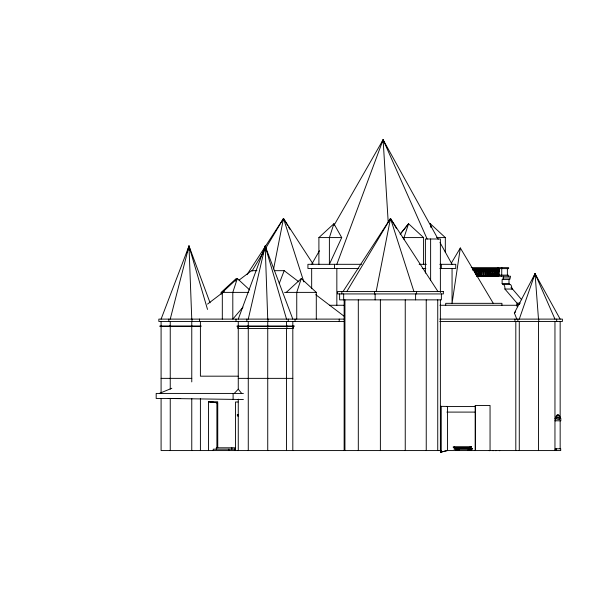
<?xml version="1.0" encoding="UTF-8"?>
<svg xmlns="http://www.w3.org/2000/svg" width="592" height="592" viewBox="0 0 592 592"><rect width="100%" height="100%" fill="white"/><g stroke="black" fill="none" stroke-linecap="round" stroke-linejoin="round"><path stroke-width="0.89" d="M440.574 406.349L447.515 406.43L447.5 450.571L440.574 452.229L440.574 406.349L441.203 406.349L441.203 452.229M517.001 306.079L517.008 303.148L504.909 289.044A3.9 1.843 -90 0 0 502.919 284.463L502.12 283.516L502.12 279.505L509.793 279.505L510.533 276.235L477.115 276.235M188.922 247.87L188.989 246.05L210.064 302.778M474.947 272.942L475.05 271.121A0.844 0.4 -90 0 0 474.836 270.522L474.873 269.456A0.844 0.4 -90 0 0 475.05 268.62M475.753 274.769L475.946 271.121A0.844 0.4 -90 0 0 475.731 270.522L474.473 270.522A0.844 0.4 -90 0 0 474.259 271.121M478.314 276.235L477.041 275.68L477.285 271.121A0.844 0.4 -90 0 0 477.071 270.522L477.108 269.456A0.844 0.4 -90 0 0 477.285 268.62M478.314 275.924L478.188 271.121A0.844 0.4 -90 0 0 477.973 270.522L477.026 270.485M480.637 276.235L479.357 275.68L479.609 271.121A0.844 0.4 -90 0 0 479.394 270.522L479.431 269.456A0.844 0.4 -90 0 0 479.609 268.62M480.637 275.924L480.512 271.121A0.844 0.4 -90 0 0 480.297 270.522L479.35 270.485M482.798 276.235L481.525 275.68L481.77 271.121A0.844 0.4 -90 0 0 481.555 270.522L481.592 269.456A0.844 0.4 -90 0 0 481.77 268.62M482.798 275.924L482.672 271.121A0.844 0.4 -90 0 0 482.458 270.522L481.511 270.485M485.174 276.235L483.901 275.68L484.145 271.121A0.844 0.4 -90 0 0 483.93 270.522L483.967 269.456A0.844 0.4 -90 0 0 484.145 268.62M485.174 275.924L485.048 271.121A0.844 0.4 -90 0 0 484.833 270.522L483.886 270.485M486.365 268.62A0.844 0.4 -90 0 1 486.195 269.456L486.15 270.522A0.844 0.4 -90 0 1 486.365 271.121L486.121 275.68L487.394 276.235M487.394 275.924L487.268 271.121A0.844 0.4 -90 0 0 487.053 270.522L485.795 270.522A0.844 0.4 -90 0 0 485.581 271.121L485.854 275.68L485.455 276.235M489.606 276.235L488.333 275.68L488.578 271.121A0.844 0.4 -90 0 0 488.363 270.522L488.4 269.456A0.844 0.4 -90 0 0 488.578 268.62M489.606 275.924L489.48 271.121A0.844 0.4 -90 0 0 489.266 270.522L488.319 270.485M491.937 276.235L490.664 275.68L490.909 271.121A0.844 0.4 -90 0 0 490.694 270.522L490.738 269.456A0.844 0.4 -90 0 0 490.909 268.62M491.937 275.924L491.811 271.121A0.844 0.4 -90 0 0 491.597 270.522L490.65 270.485M494.202 276.235L492.929 275.68L493.173 271.121A0.844 0.4 -90 0 0 492.958 270.522L492.995 269.456A0.844 0.4 -90 0 0 493.173 268.62M494.202 275.924L494.076 271.121A0.844 0.4 -90 0 0 493.861 270.522L492.914 270.485M496.481 276.235L495.201 275.68L495.452 271.121A0.844 0.4 -90 0 0 495.238 270.522L495.275 269.456A0.844 0.4 -90 0 0 495.452 268.62M496.481 275.924L496.355 271.121A0.844 0.4 -90 0 0 496.14 270.522L495.193 270.485M497.546 275.68L498.819 275.924L497.546 275.68L497.791 271.121A0.844 0.4 -90 0 0 497.576 270.522L497.613 269.456A0.844 0.4 -90 0 0 497.791 268.62M498.442 275.68L498.693 271.121A0.844 0.4 -90 0 0 498.479 270.522L497.532 270.485M493.291 303.333L460.332 247.981L452.059 303.333L452.059 268.465M273.578 269.027L283.494 218.507L312.998 263.884M376.157 291.575L390.498 218.507L437.999 291.575M248.27 319.11L265.179 246.05L292.811 319.11M170.244 319.11L188.989 246.05L207.518 309.431M263.026 254.064L265.179 246.05L286.521 319.11M187.242 252.207L188.989 246.05L190.062 250.505M282.932 220.268L283.494 218.507L287.727 225.582M389.936 220.268L390.498 218.507L396.61 228.727M249.706 289.976L237.318 278.543L232.804 292.381L232.804 319.11L242.979 307.152M333.903 223.746L329.389 237.584L329.389 264.313L341.717 237.584L333.903 223.746L318.903 237.584L318.903 264.313M235.357 281.141L236.208 278.543L221.201 292.381L221.201 294.224M316.298 319.11L316.298 292.381L301.291 278.543L296.747 292.381L296.747 319.11M519.28 319.11L535.05 273.726L560.158 319.11M238.265 319.11L265.179 246.05L266.259 250.483M336.841 264.313L383.105 139.771L438.176 239.242M161.091 319.11L188.989 246.05L191.764 319.11M279.254 283.427L284.19 270.677L298.864 281.836M533.288 277.929L535.05 273.726L554.956 319.11M502.919 279.505L503.659 276.235M381.625 143.16L383.105 139.771L427.165 239.072M516.786 319.11L514.367 312.961L535.05 273.726L535.656 275.472M311.666 264.313L319.451 250.742M334.103 225.197L383.105 139.771L383.72 141.51M451.393 263.011L460.332 247.981M251.992 271.151L263.277 252.296M265.63 248.366L283.494 218.507L303.837 281.888M346.771 291.575L390.498 218.507L413.941 291.575M246.997 274.651L283.494 218.507M342.997 291.575L390.498 218.507M234.247 393.428L238.265 389.188L238.265 321.441M472.386 269.538L473.371 269.456A0.844 0.4 -90 0 0 473.548 268.62M474.259 268.62A0.844 0.4 -90 0 0 474.436 269.456L475.768 269.456A0.844 0.4 -90 0 0 475.946 268.62M477.026 269.538L478.01 269.456A0.844 0.4 -90 0 0 478.188 268.62M479.35 269.538L480.334 269.456A0.844 0.4 -90 0 0 480.512 268.62M481.511 269.538L482.495 269.456A0.844 0.4 -90 0 0 482.672 268.62M483.886 269.538L484.87 269.456A0.844 0.4 -90 0 0 485.048 268.62M485.581 268.62A0.844 0.4 -90 0 0 485.758 269.456L487.09 269.456A0.844 0.4 -90 0 0 487.268 268.62M488.319 269.538L489.303 269.456A0.844 0.4 -90 0 0 489.48 268.62M490.65 269.538L491.634 269.456A0.844 0.4 -90 0 0 491.811 268.62M492.914 269.538L493.898 269.456A0.844 0.4 -90 0 0 494.076 268.62M495.193 269.538L496.177 269.456A0.844 0.4 -90 0 0 496.355 268.62M497.532 269.538L498.516 269.456A0.844 0.4 -90 0 0 498.693 268.62M237.318 278.543L222.318 292.381L222.318 319.11M286.284 292.381L301.291 278.543M514.367 312.961L515.639 311.917M207.548 304.081L224.39 291.279M239.042 280.142L251.489 270.677L256.943 270.677M493.506 270.522L493.469 269.456M495.785 270.522L495.83 269.538M477.278 275.924L477.566 273.859M478.699 276.235L479.098 275.68L478.824 271.121A0.844 0.4 -90 0 1 479.039 270.522L479.002 269.456A0.844 0.4 -90 0 1 478.824 268.62M480.859 276.235L481.259 275.68L480.985 271.121A0.844 0.4 -90 0 1 481.2 270.522L481.163 269.456A0.844 0.4 -90 0 1 480.985 268.62M483.235 276.235L483.634 275.68L483.361 271.121A0.844 0.4 -90 0 1 483.575 270.522L483.538 269.456A0.844 0.4 -90 0 1 483.361 268.62M488.57 275.924L488.97 275.68M489.998 276.235L490.405 275.68L490.124 271.121A0.844 0.4 -90 0 1 490.339 270.522L490.302 269.456A0.844 0.4 -90 0 1 490.124 268.62M492.263 276.235L492.662 275.68L492.389 271.121A0.844 0.4 -90 0 1 492.603 270.522L492.566 269.456A0.844 0.4 -90 0 1 492.389 268.62M494.542 276.235L494.942 275.68L494.668 271.121A0.844 0.4 -90 0 1 494.882 270.522L494.845 269.456A0.844 0.4 -90 0 1 494.668 268.62M496.88 276.235L497.28 275.68L497.006 271.121A0.844 0.4 -90 0 1 497.221 270.522L497.184 269.456A0.844 0.4 -90 0 1 497.006 268.62M159.374 393.428L171.813 388.271M440.574 452.229L446.871 450.571M318.903 237.584L341.717 237.584M402.375 237.584L423.576 237.584L423.576 264.313M436.615 237.584L445.325 237.584L445.325 252.333M361.542 264.313L307.921 264.313L307.921 268.465L358.796 268.465M419.136 264.313L426.351 264.313M439.856 264.313L455.751 264.313L455.751 268.465L439.856 268.465M471.225 267.636L508.639 267.636L508.639 268.62L472.364 268.62M422.207 268.465L425.848 268.465M474.436 269.456L475.339 269.456M485.758 269.456L486.661 269.456M474.473 270.522L475.376 270.522M485.795 270.522L486.698 270.522M274.2 270.677L284.19 270.677M475.05 271.121L475.946 271.121M477.285 271.121L478.188 271.121M479.609 271.121L480.512 271.121M480.985 271.121L482.672 271.121M483.361 271.121L485.048 271.121M486.365 271.121L487.268 271.121M488.578 271.121L489.48 271.121M490.909 271.121L491.811 271.121M492.389 271.121L494.076 271.121M494.668 271.121L496.355 271.121M497.006 271.121L498.693 271.121M477.041 275.68L477.944 275.68M479.357 275.68L480.26 275.68M481.525 275.68L482.428 275.68M483.901 275.68L484.796 275.68M485.854 275.68L487.024 275.68M488.333 275.68L489.229 275.68M490.664 275.68L491.567 275.68M492.929 275.68L493.824 275.68M495.201 275.68L496.103 275.68M478.699 275.924L479.594 275.924M480.859 275.924L481.762 275.924M483.235 275.924L484.13 275.924M485.455 275.924L486.358 275.924M489.998 275.924L491.301 275.68L491.19 273.859M492.263 275.924L493.166 275.924M494.542 275.924L495.437 275.924M496.88 275.924L497.783 275.924M502.919 277.981L509.793 277.981M502.12 283.516L508.994 283.516L509.793 284.463A3.9 1.843 -90 0 1 511.784 289.044M502.919 284.463L509.793 284.463M504.909 289.044L512.517 289.044M221.201 292.381L248.766 292.381M284.552 292.381L316.298 292.381M517.008 303.148L520.39 303.148M517.008 304.355L519.584 304.355M329.448 305.272L344.366 305.272M439.937 305.272L516.513 305.272L517.689 306.686M344.144 319.11L158.841 319.11L158.841 321.441L344.144 321.441M439.797 319.11L562.4 319.11L562.4 321.463L439.73 321.463M238.102 376.179L200.407 376.179L200.407 326.54M161.091 378.362L191.764 378.362M238.265 378.362L292.811 378.362M243.393 393.428L156.184 393.428L156.184 398.475L180.686 398.475M243.393 399.526L168.283 398.475M208.517 450.571L208.517 401.768L217.745 401.768M238.036 402.005L235.49 402.005L235.49 450.571M208.517 401.768L217.745 402.856L217.745 447.818M446.634 406.43L447.515 406.43M446.871 406.563L475.494 406.563M446.871 412.099L475.494 412.099M238.265 415.984L237.348 415.984L237.348 414.467L238.265 414.467M554.956 418.411L556.073 418.411A9.132 2.723 90 0 1 560.409 418.411M559.669 419.328L556.776 419.188A6.401 1.909 90 0 1 559.669 419.328L559.27 419.328A6.401 1.909 90 0 0 557.294 417.279M554.956 420.801L560.816 420.801L560.816 418.411L560.158 418.411L560.158 321.463M234.906 449.187L213.238 449.187L213.238 450.571M441.158 450.571L161.091 450.571L161.091 398.468M446.509 450.571L560.713 450.571L560.713 448.773L555.266 448.773L555.266 450.571M489.229 450.675L489.636 450.675M492.884 450.675L493.291 450.675M495.637 450.675L496.096 450.675M499.308 450.675L499.752 450.675M237.348 414.467L238.554 414.6M209.368 401.768L217.745 402.856M315.743 294.675L344.159 316.276M430.991 227.202L430.325 223.746L445.325 237.584M423.576 237.584L408.569 223.746L400.207 234.121L408.569 223.746L404.025 237.584L404.025 239.427M511.014 287.283L521.737 299.789M238.265 389.188L241.662 393.428M288.667 227.15L290.08 229.511M439.974 242.476L452.059 264.313M430.325 223.746L431.028 227.202M535.05 273.726L538.491 319.11M493.454 273.859L493.565 275.68M479.831 272.942L480.001 275.68M383.105 139.771L388.182 221.874M265.179 246.05L267.739 319.11M457.068 450.571L457.083 448.499M560.158 420.801L560.158 448.766M556.68 319.11L556.68 321.463M556.584 448.773L556.584 450.571M555.614 418.411L555.614 420.801M554.956 321.463L554.956 450.571M538.742 319.11L538.742 321.463M538.491 321.463L538.491 450.571M519.28 321.463L519.28 450.571M517.874 319.11L517.874 321.463M515.81 321.463L515.81 450.571M514.959 319.11L514.959 321.463M508.994 279.505L508.994 283.516M508.247 276.235L508.247 275.125L498.323 275.125L498.323 276.235M507.374 268.62L507.374 275.125M501.927 305.272L501.927 303.333L445.709 303.333L445.709 305.272M501.764 267.636L501.72 275.125M501.372 275.125L501.372 276.235M499.241 268.62L499.241 275.125M498.434 269.538L498.434 270.485M498.175 269.538L498.175 270.485M497.976 267.636L497.976 268.62M496.096 269.538L496.096 270.485M493.817 269.538L493.817 270.485M491.552 269.538L491.552 270.485M490.05 450.571L490.05 405.461L475.169 405.461L475.169 450.571M489.221 269.538L489.221 270.485M487.667 276.235L488.067 275.68L487.793 271.121A0.844 0.4 -90 0 1 488.008 270.522L487.971 269.456A0.844 0.4 -90 0 1 487.793 268.62M487.009 269.538L487.009 270.485M485.847 269.538L485.847 270.485M484.789 269.538L484.789 270.485M482.413 269.538L482.413 270.485M480.253 269.538L480.253 270.485M477.929 269.538L477.929 270.485M476.375 276.235L476.775 275.68L476.501 271.121A0.844 0.4 -90 0 1 476.715 270.522L476.678 269.456A0.844 0.4 -90 0 1 476.501 268.62M475.687 269.538L475.687 270.485M475.494 405.461L475.494 450.571M474.525 269.538L474.525 270.485M473.289 269.538L473.334 270.522A0.844 0.4 -90 0 1 473.474 270.766M473.03 270.485L472.941 269.456A0.844 0.4 -90 0 1 472.793 269.094M470.988 449.328L470.988 450.571M470.226 449.328L470.226 450.571M470.115 446.701L470.115 447.53M469.382 449.328L469.352 447.53M469.027 449.328L469.027 450.571M468.59 447.53L468.59 448.499M468.368 447.53L468.368 448.499M468.265 449.328L468.265 450.571M467.613 447.53L467.613 448.499M459.007 449.328L459.007 450.571M458.178 449.328L458.178 450.571M457.372 447.53L457.372 448.499M456.543 447.53L456.543 448.499M456.388 447.53L456.388 448.499M456.217 449.328L456.217 450.571M455.566 447.53L455.566 448.499M454.597 446.701L454.597 447.53M441.373 293.928L441.373 299.863L339.623 299.863L339.623 293.928M441.336 264.313L441.336 268.465M440.381 292.581L440.381 238.99L425.389 238.99L425.389 273.119M440.381 299.974L440.381 450.571M437.74 299.863L437.74 450.571M430.621 238.99L430.621 280.497M426.24 299.863L426.24 450.571M416.59 291.575L416.59 293.928M415.606 293.928L415.606 299.863M405.246 299.863L405.246 450.571M380.382 299.863L380.382 450.571M375.136 293.928L375.136 299.863M374.536 291.575L374.536 293.928M358.308 299.863L358.308 450.571M344.936 299.863L344.936 450.571M344.144 299.863L344.144 450.571M343.663 293.928L343.663 299.863M341.836 291.575L341.836 293.928M339.223 319.11L339.223 321.441M336.841 268.465L336.841 305.272M334.495 264.313L334.495 268.465M311.666 268.465L311.666 288.711M295.053 319.11L295.053 321.441M293.255 326.525L293.255 328.486L237.814 328.486L237.814 326.525M292.811 321.441L292.811 450.571M288.237 319.11L288.237 321.441M287.438 325.985L287.438 326.525M286.861 326.525L286.861 328.486M286.521 321.441L286.521 325.985M286.521 328.486L286.521 450.571M267.984 319.11L267.984 321.441M267.873 325.985L267.873 326.525M267.739 321.441L267.739 450.571M248.27 321.441L248.27 450.571M247.989 326.525L247.989 328.486M247.515 325.985L247.515 326.525M246.857 319.11L246.857 321.441M238.265 399.119L238.265 450.571M236.008 319.11L236.008 321.441M234.906 450.571L234.906 447.804L216.287 447.804L216.287 449.187M233.107 393.428L233.107 399.526M231.849 447.804L231.849 449.187M228.801 449.187L228.801 450.571M216.894 402.856L216.894 447.818M200.407 321.441L200.407 325.985M200.407 398.475L200.407 450.571M199.563 319.11L199.563 321.441M191.993 319.11L191.993 321.441M191.889 325.985L191.889 326.54M191.764 321.441L191.764 381.907M191.764 398.475L191.764 450.571M188.989 246.05L188.989 247.9M170.244 321.441L170.244 389.166M170.244 398.327L170.244 450.571M169.49 325.985L169.49 326.54M168.824 319.11L168.824 321.441M161.091 321.441L161.091 392.984M555.407 418.411A9.132 2.723 90 0 1 558.789 415.762M556.798 418.011A6.401 1.909 90 0 1 557.035 417.582M488.726 269.094A0.844 0.4 -90 0 0 488.874 269.456L488.911 270.522A0.844 0.4 -90 0 0 488.77 270.766M477.433 269.094A0.844 0.4 -90 0 0 477.581 269.456L477.618 270.522A0.844 0.4 -90 0 0 477.478 270.766M479.816 269.293A0.844 0.4 -90 0 0 479.897 269.456L479.934 270.522A0.844 0.4 -90 0 0 479.794 270.766M491.057 269.094A0.844 0.4 -90 0 0 491.205 269.456L491.242 270.522A0.844 0.4 -90 0 0 491.101 270.766M499.322 269.094A0.844 0.4 -90 0 1 499.293 268.62M499.293 271.121A0.844 0.4 -90 0 1 499.367 270.766M443.356 291.575L337.64 291.575L337.64 293.928L443.356 293.928L443.356 291.575M200.932 325.985L159.892 325.985L159.892 326.54L200.932 326.54L200.932 325.985M294.009 325.985L237.059 325.985L237.059 326.525L294.009 326.525L294.009 325.985M471.424 446.701L453.287 446.701L453.287 447.53L471.424 447.53L471.424 446.701M472.327 448.499L454.138 448.499L454.138 449.328L472.327 449.328L472.327 448.499"/></g></svg>
